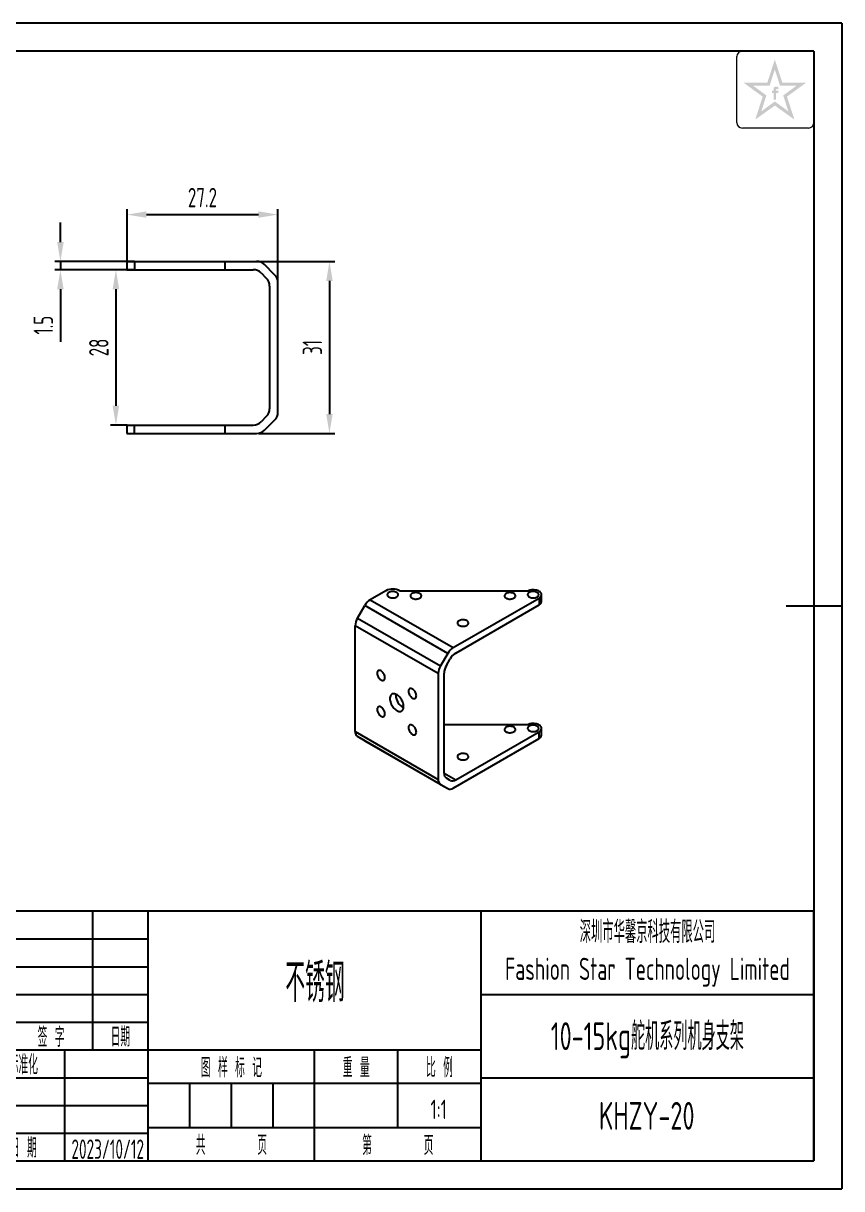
# Model space of a CAD drawing. Header units: inches. Extents: x -25 to 272, y -5 to 205.
# Drawn here: x 124.5 to 272, y -5 to 205 of the extents above; entities that cross this region are included whole.
import ezdxf
from ezdxf.enums import TextEntityAlignment as Align

# ---------------------------------------------------------------- set-up
doc = ezdxf.new("R2010")
doc.units = ezdxf.units.IN
doc.header["$MEASUREMENT"] = 0
for name, color, linetype in [('1轮廓实线层', 7, 'Continuous'), ('2细线层', 4, 'Continuous'), ('6文字层', 3, 'Continuous'), ('7标注层', 4, 'Continuous'), ('图框层', 7, 'Continuous')]:
    doc.layers.add(name, color=color, linetype=linetype)
doc.styles.add('PC_TEXTSTYLE', font='ISOCP.SHX', dxfattribs={"width": 0.707, "bigfont": 'GBCBIG.SHX'})
doc.styles.add('PC_TEXTSTYLE4', font='ISOCP.SHX', dxfattribs={"width": 0.707, "bigfont": 'GBCBIG.SHX'})
doc.dimstyles.new('GB_LINEAR', dxfattribs={"dimtxt": 3.5, "dimasz": 3.5, "dimexe": 1, "dimexo": 0, "dimgap": 1.5, "dimtad": 1, "dimdsep": 46, "dimtxsty": 'PC_TEXTSTYLE', "dimcen": 0, "dimclrd": 256, "dimclrt": 3, "dimadec": 0, "dimazin": 2, "dimtp": 0.1, "dimtm": 0.1, "dimtfac": 0.71, "dimtdec": 3, "dimtmove": 0, "dimatfit": 3, "dimfxl": 1, "dimtfill": 1, "dimarcsym": 0})

# ---------------------------------------------------------------- blocks, each defined once
blk = doc.blocks.new('ZwmFrameMain_A4^_^无分区图框^_^landscape')
at = {"layer": '1轮廓实线层'}
for p, q in [((267, 200), (0, 200)), ((267, 200), (267, 0)), ((272, 100), (262, 100)), ((0, 0), (267, 0))]:
    blk.add_line(p, q, dxfattribs=at)
at = {"layer": '2细线层'}
for p, q in [((272, 205), (-25, 205)), ((272, 205), (272, -5)), ((-25, -5), (272, -5))]:
    blk.add_line(p, q, dxfattribs=at)
blk = doc.blocks.new('ZwmFrameMain_标题栏1')
at = {"layer": '1轮廓实线层'}
for p, q in [((-180, 0), (-180, 45)), ((0, 45), (-180, 45)), ((-172, 20), (-172, 45)), ((-165, 20), (-165, 45)), ((-145, 20), (-145, 45)), ((-130, 20), (-130, 45)), ((-120, 0), (-120, 45)), ((0, 0), (0, 45)), ((-60, 30), (0, 30)), ((-180, 20), (-60, 20)), ((-165, 0), (-165, 20)), ((-150, 0), (-150, 20)), ((-135, 0), (-135, 20)), ((-60, 15), (0, 15)), ((-180, 0), (0, 0))]:
    blk.add_line(p, q, dxfattribs=at)
at = {"layer": '1轮廓实线层', "color": 7}
for p, q in [((-60, 0), (-60, 45)), ((-180, 25), (-120, 25))]:
    blk.add_line(p, q, dxfattribs=at)
at = {"layer": '2细线层'}
for p, q in [((-180, 40), (-120, 40)), ((-180, 35), (-120, 35)), ((-180, 30), (-120, 30)), ((-90, 0), (-90, 20)), ((-75, 6), (-75, 20)), ((-180, 15), (-120, 15)), ((-120, 14), (-60, 14)), ((-112.5, 6), (-112.5, 14)), ((-105, 6), (-105, 14)), ((-97.5, 6), (-97.5, 14)), ((-180, 10), (-120, 10)), ((-180, 5), (-120, 5)), ((-120, 6), (-60, 6))]:
    blk.add_line(p, q, dxfattribs=at)
at = {"layer": '6文字层', "style": 'PC_TEXTSTYLE', "width": 0.667}
for s, p in [('标记', (-176, 22.5)), ('处数', (-168.5, 22.5)), (' 更改文件号 ', (-155, 22.5)), (' 签 字 ', (-137.5, 22.5)), (' 日期 ', (-125, 22.5)), (' 设 计 ', (-172.5, 17.51)), (' 标准化 ', (-142.5, 17.51)), (' 图 样 标 记 ', (-105, 17)), (' 重 量 ', (-82.5, 17)), (' 比 例 ', (-67.5, 17)), (' 审 核 ', (-172.5, 7.5)), (' 工 艺 ', (-172.5, 2.5)), (' 日 期 ', (-142.5, 2.5)), ('共       页', (-105, 3)), ('第       页', (-75, 3))]:
    blk.add_text(s, height=3.5, dxfattribs=at).set_placement(p, align=Align.MIDDLE)
at = {"layer": '6文字层', "style": 'PC_TEXTSTYLE', "flags": 8}
for tag, height, width, p, p2 in [('企业名称', 5, 3.445461, (-54.29, 34.82), (-5.27, 34.82)), ('产品名称或材料标记', 7, 1.034456, (-113.46, 28.64), (-66.42, 28.64)), ('图样名称', 5, 3.480264, (-54.79, 19.98), (-5.27, 19.98)), ('标准化', 3.5, 1.756036, (-133.83, 15.37), (-120.75, 15.37)), ('重量', 3.5, 2.448074, (-88.46, 7.54), (-76.55, 7.54)), ('比例', 3.5, 2.367734, (-73.35, 7.54), (-61.93, 7.54)), ('图样代号', 5, 3.489916, (-54.79, 5.63), (-5.52, 5.63)), ('审核', 3.5, 2.723972, (-163.99, 5.37), (-150.63, 5.37)), ('工艺', 3.5, 2.851598, (-164.21, 0.37), (-150.89, 0.37)), ('共几页', 3.5, 0.953151, (-108.58, 1.48), (-101.56, 1.48)), ('日期', 3.5, 2.733185, (-133.83, 0.37), (-120.75, 0.37))]:
    blk.add_attdef(tag, text='', height=height, dxfattribs=dict(at, width=width)).set_placement(p, p2, align=Align.FIT)
at = {"layer": '6文字层', "style": 'PC_TEXTSTYLE', "width": 9.901758, "flags": 8}
blk.add_attdef('设计', text='', height=3.5, rotation=359.5768, dxfattribs=at).set_placement((-164.23, 15.37), (-150.37, 15.27), align=Align.FIT)
at = {"layer": '6文字层', "color": 3, "style": 'PC_TEXTSTYLE', "width": 0.96618, "flags": 8}
blk.add_attdef('第几页', text='', height=3.5, dxfattribs=at).set_placement((-78.29, 1.5), (-71.16, 1.5), align=Align.FIT)
at = {"layer": '6文字层', "color": 0, "style": 'PC_TEXTSTYLE', "width": 0.715273, "flags": 8}
blk.add_attdef('图纸张数', text='', height=3.5, dxfattribs=at).set_placement((-2.66, -3.87), (4.46, -3.87), align=Align.FIT)
blk = doc.blocks.new('*D33')
at = {"layer": '7标注层', "color": 0, "lineweight": -2}
for p, q in [((143.18, 161.79), (143.18, 171.53)), ((170.38, 158.53), (170.38, 171.53))]:
    blk.add_line(p, q, dxfattribs=at)
at = {"layer": '7标注层', "lineweight": -2}
blk.add_line((146.68, 170.53), (166.88, 170.53), dxfattribs=at)
at = {"layer": '7标注层'}
for points in [[(146.68, 171.11), (146.68, 169.95), (143.18, 170.53)], [(166.88, 169.95), (166.88, 171.11), (170.38, 170.53)]]:
    blk.add_solid(points, dxfattribs=at)
at = {"layer": 'Defpoints', "color": 0}
for p in [(170.38, 170.53), (143.18, 161.79), (170.38, 158.53)]:
    blk.add_point(p, dxfattribs=at)
at = {"layer": '7标注层', "color": 3, "insert": (156.78, 173.6), "char_height": 3.5, "attachment_point": 5, "style": 'PC_TEXTSTYLE', "bg_fill": 3, "box_fill_scale": 1.25, "bg_fill_color": 257, "bg_fill_transparency": 0}
blk.add_mtext('27.2', dxfattribs=at)
blk = doc.blocks.new('*D34')
at = {"layer": '7标注层', "color": 0, "lineweight": -2}
for p, q in [((166.55, 162.09), (180.67, 162.09)), ((166.96, 131.09), (180.67, 131.09))]:
    blk.add_line(p, q, dxfattribs=at)
at = {"layer": '7标注层', "lineweight": -2}
blk.add_line((179.67, 158.59), (179.67, 134.59), dxfattribs=at)
at = {"layer": '7标注层'}
for points in [[(180.25, 158.59), (179.09, 158.59), (179.67, 162.09)], [(179.09, 134.59), (180.25, 134.59), (179.67, 131.09)]]:
    blk.add_solid(points, dxfattribs=at)
at = {"layer": 'Defpoints', "color": 0}
for p in [(166.55, 162.09), (166.96, 131.09), (179.67, 131.09)]:
    blk.add_point(p, dxfattribs=at)
at = {"layer": '7标注层', "color": 3, "insert": (176.59, 146.59), "char_height": 3.5, "attachment_point": 5, "rotation": 90, "style": 'PC_TEXTSTYLE', "bg_fill": 3, "box_fill_scale": 1.25, "bg_fill_color": 257, "bg_fill_transparency": 0}
blk.add_mtext('31', dxfattribs=at)
blk = doc.blocks.new('*D35')
at = {"layer": '7标注层', "lineweight": -2}
for p, q in [((131.18, 165.59), (131.18, 169.09)), ((131.18, 162.09), (131.18, 160.59)), ((131.18, 157.09), (131.18, 147.62))]:
    blk.add_line(p, q, dxfattribs=at)
at = {"layer": '7标注层', "color": 0, "lineweight": -2}
for p, q in [((144.55, 162.09), (130.18, 162.09)), ((144.55, 160.59), (130.18, 160.59))]:
    blk.add_line(p, q, dxfattribs=at)
at = {"layer": '7标注层'}
for points in [[(130.59, 165.59), (131.76, 165.59), (131.18, 162.09)], [(131.76, 157.09), (130.59, 157.09), (131.18, 160.59)]]:
    blk.add_solid(points, dxfattribs=at)
at = {"layer": 'Defpoints', "color": 0}
for p in [(144.55, 162.09), (131.18, 160.59), (144.55, 160.59)]:
    blk.add_point(p, dxfattribs=at)
at = {"layer": '7标注层', "color": 3, "insert": (128.1, 150.61), "char_height": 3.5, "attachment_point": 5, "rotation": 90, "style": 'PC_TEXTSTYLE', "bg_fill": 3, "box_fill_scale": 1.25, "bg_fill_color": 257, "bg_fill_transparency": 0}
blk.add_mtext('1.5', dxfattribs=at)
blk = doc.blocks.new('*D52')
at = {"layer": '7标注层', "color": 0, "lineweight": -2}
for p, q in [((144.55, 160.59), (140.18, 160.59)), ((143.18, 132.59), (140.18, 132.59))]:
    blk.add_line(p, q, dxfattribs=at)
at = {"layer": '7标注层', "lineweight": -2}
blk.add_line((141.18, 157.09), (141.18, 136.09), dxfattribs=at)
at = {"layer": '7标注层'}
for points in [[(141.76, 157.09), (140.59, 157.09), (141.18, 160.59)], [(140.59, 136.09), (141.76, 136.09), (141.18, 132.59)]]:
    blk.add_solid(points, dxfattribs=at)
at = {"layer": 'Defpoints', "color": 0}
for p in [(144.55, 160.59), (141.18, 132.59), (143.18, 132.59)]:
    blk.add_point(p, dxfattribs=at)
at = {"layer": '7标注层', "color": 3, "insert": (138.1, 146.59), "char_height": 3.5, "attachment_point": 5, "rotation": 90, "style": 'PC_TEXTSTYLE', "bg_fill": 3, "box_fill_scale": 1.25, "bg_fill_color": 257, "bg_fill_transparency": 0}
blk.add_mtext('28', dxfattribs=at)

msp = doc.modelspace()

# ---------------------------------------------------------------- hatches: boundary and pattern name
at = {"layer": '6文字层', "lineweight": 5}
h = msp.add_hatch(color=2, dxfattribs=at)
edge = h.paths.add_edge_path(flags=0)
edge.add_line((260.172, 192.419), (260.567, 192.419))
edge.add_line((260.567, 192.419), (260.567, 192.845))
edge.add_line((260.567, 192.845), (260.176, 192.845))
edge.add_line((260.176, 192.845), (260.176, 193.053))
edge.add_spline(control_points=[(260.176, 193.053), (260.176, 193.078), (260.175, 193.174), (260.364, 193.144), (260.482, 193.127), (260.549, 193.11), (260.577, 193.102)], knot_values=[0, 0, 0, 0, 1.4943482, 5.8188355, 8.4876202, 10.3632598, 10.3632598, 10.3632598, 10.3632598], degree=3, periodic=0)
edge.add_line((260.577, 193.102), (260.577, 193.539))
edge.add_spline(control_points=[(260.577, 193.539), (260.505, 193.556), (260.332, 193.597), (260.084, 193.618), (259.855, 193.514), (259.739, 193.37), (259.72, 193.26), (259.714, 193.229)], knot_values=[0, 0, 0, 0, 4.9341397, 11.9452686, 16.0265909, 21.3569295, 23.4510995, 23.4510995, 23.4510995, 23.4510995], degree=3, periodic=0)
edge.add_line((259.714, 193.229), (259.714, 192.845))
edge.add_line((259.714, 192.845), (259.428, 192.845))
edge.add_line((259.428, 192.845), (259.428, 192.419))
edge.add_line((259.428, 192.419), (259.717, 192.419))
edge.add_line((259.717, 192.419), (259.717, 191.229))
edge.add_line((259.717, 191.229), (260.172, 191.229))
edge.add_line((260.172, 191.229), (260.172, 192.419))
h.paths.add_polyline_path([(265.628, 194.333), (261.288, 194.333), (259.948, 198.473), (258.608, 194.333), (254.268, 194.333), (257.762, 191.785), (256.422, 187.656), (259.948, 190.181), (263.474, 187.656), (262.134, 191.785)])
h.paths.add_polyline_path([(261.461, 191.997), (262.394, 189.124), (259.948, 190.914), (257.502, 189.124), (258.434, 191.997), (255.981, 193.786), (259.012, 193.786), (259.948, 196.673), (260.883, 193.786), (263.915, 193.786)], flags=16)

# ---------------------------------------------------------------- linework, layer by layer
at = {"color": 7, "linetype": 'Continuous', "lineweight": 25}
for p, q in [((143.176, 132.594), (143.176, 131.094)), ((143.176, 132.594), (144.549, 132.594)), ((144.549, 131.094), (144.549, 132.594)), ((160.826, 132.594), (160.826, 131.094)), ((160.826, 132.594), (162.576, 132.594)), ((143.176, 131.094), (144.549, 131.094)), ((143.176, 131.094), (144.549, 131.094)), ((144.549, 131.094), (160.826, 131.094)), ((160.826, 131.094), (162.576, 131.094)), ((189.84, 102.751), (187.031, 101.13)), ((215.424, 102.698), (192.399, 102.698)), ((201.987, 92.496), (217.452, 101.424)), ((217.892, 100.812), (217.892, 102.036)), ((184.739, 97.835), (186.031, 100.074)), ((202.426, 91.525), (217.452, 100.199)), ((184.324, 77.38), (184.324, 96.441)), ((200.987, 91.44), (199.694, 89.201)), ((200.755, 89.306), (201.426, 90.469)), ((199.28, 87.807), (199.28, 68.747)), ((200.34, 69.866), (200.34, 87.912)), ((215.424, 78.61), (200.34, 78.61)), ((217.892, 76.724), (217.892, 77.948)), ((186.031, 75.718), (184.739, 76.464)), ((186.031, 75.718), (200.987, 67.084)), ((201.987, 67.183), (217.452, 76.111)), ((202.426, 68.662), (217.452, 77.336)), ((199.694, 67.831), (200.987, 67.084)), ((201.426, 68.563), (200.755, 68.951))]:
    msp.add_line(p, q, dxfattribs=at)
at = {"color": 1, "linetype": 'Continuous', "lineweight": 25}
for p, q in [((187.031, 101.13), (201.987, 92.496)), ((217.452, 101.424), (217.452, 100.199)), ((200.987, 91.44), (186.031, 100.074)), ((184.739, 97.835), (199.694, 89.201)), ((199.28, 87.807), (184.324, 96.441)), ((184.324, 77.38), (199.28, 68.747)), ((199.694, 67.831), (184.739, 76.464)), ((217.452, 76.111), (217.452, 77.336)), ((200.34, 69.866), (202.426, 68.662))]:
    msp.add_line(p, q, dxfattribs=at)
at = {"color": 7, "linetype": 'Continuous', "lineweight": 25, "flags": 128}
for points in [[(217.452, 101.424), (217.589, 101.515), (217.703, 101.616), (217.791, 101.724), (217.852, 101.839), (217.885, 101.958), (217.89, 102.078), (217.865, 102.198), (217.813, 102.314), (217.732, 102.425), (217.626, 102.528), (217.496, 102.622), (217.345, 102.705), (217.175, 102.775), (216.991, 102.83), (216.794, 102.871), (216.59, 102.895), (216.383, 102.902), (216.175, 102.893), (215.971, 102.868), (215.776, 102.826), (215.592, 102.769), (215.424, 102.698)], [(190.37, 102.445), (190.261, 102.37), (190.175, 102.285), (190.115, 102.194), (190.083, 102.098), (190.079, 102), (190.104, 101.903), (190.157, 101.81), (190.237, 101.723), (190.341, 101.646), (190.466, 101.58), (190.608, 101.527), (190.764, 101.488), (190.929, 101.466), (191.098, 101.459), (191.267, 101.47), (191.43, 101.496), (191.583, 101.539), (191.722, 101.595), (191.842, 101.664), (191.94, 101.744), (192.013, 101.833), (192.059, 101.927), (192.077, 102.024), (192.066, 102.122), (192.027, 102.217), (191.96, 102.307), (191.868, 102.389), (191.754, 102.462), (191.619, 102.521), (191.47, 102.567), (191.309, 102.598), (191.141, 102.613), (190.971, 102.61), (190.805, 102.592), (190.646, 102.557), (190.5, 102.508), (190.37, 102.445)], [(194.542, 102.241), (194.433, 102.166), (194.347, 102.081), (194.287, 101.99), (194.255, 101.893), (194.251, 101.796), (194.276, 101.699), (194.329, 101.606), (194.409, 101.519), (194.513, 101.442), (194.638, 101.376), (194.78, 101.322), (194.936, 101.284), (195.101, 101.261), (195.27, 101.255), (195.439, 101.266), (195.602, 101.292), (195.755, 101.334), (195.894, 101.391), (196.014, 101.46), (196.112, 101.54), (196.185, 101.629), (196.231, 101.723), (196.249, 101.82), (196.238, 101.918), (196.199, 102.013), (196.132, 102.103), (196.04, 102.185), (195.926, 102.257), (195.791, 102.317), (195.642, 102.363), (195.481, 102.394), (195.313, 102.408), (195.143, 102.406), (194.977, 102.388), (194.818, 102.353), (194.672, 102.304), (194.542, 102.241)], [(211.513, 102.241), (211.403, 102.166), (211.317, 102.081), (211.258, 101.99), (211.225, 101.893), (211.222, 101.796), (211.247, 101.699), (211.3, 101.606), (211.379, 101.519), (211.483, 101.442), (211.608, 101.376), (211.751, 101.322), (211.907, 101.284), (212.072, 101.261), (212.241, 101.255), (212.41, 101.266), (212.573, 101.292), (212.726, 101.334), (212.864, 101.391), (212.984, 101.46), (213.082, 101.54), (213.155, 101.629), (213.202, 101.723), (213.219, 101.82), (213.209, 101.918), (213.169, 102.013), (213.103, 102.103), (213.011, 102.185), (212.896, 102.257), (212.762, 102.317), (212.612, 102.363), (212.451, 102.394), (212.283, 102.408), (212.114, 102.406), (211.947, 102.388), (211.789, 102.353), (211.642, 102.304), (211.513, 102.241)], [(215.685, 102.445), (215.575, 102.37), (215.489, 102.285), (215.429, 102.194), (215.397, 102.098), (215.394, 102), (215.419, 101.903), (215.472, 101.81), (215.551, 101.723), (215.655, 101.646), (215.78, 101.58), (215.923, 101.527), (216.079, 101.488), (216.244, 101.466), (216.413, 101.459), (216.582, 101.47), (216.745, 101.496), (216.898, 101.539), (217.036, 101.595), (217.156, 101.664), (217.254, 101.744), (217.327, 101.833), (217.373, 101.927), (217.391, 102.024), (217.381, 102.122), (217.341, 102.217), (217.275, 102.307), (217.183, 102.389), (217.068, 102.462), (216.934, 102.521), (216.784, 102.567), (216.623, 102.598), (216.455, 102.613), (216.286, 102.61), (216.119, 102.592), (215.96, 102.557), (215.814, 102.508), (215.685, 102.445)], [(203.027, 97.342), (202.918, 97.267), (202.832, 97.183), (202.772, 97.091), (202.74, 96.995), (202.736, 96.897), (202.762, 96.8), (202.815, 96.707), (202.894, 96.621), (202.998, 96.543), (203.123, 96.477), (203.265, 96.424), (203.421, 96.386), (203.586, 96.363), (203.756, 96.357), (203.924, 96.367), (204.087, 96.394), (204.241, 96.436), (204.379, 96.493), (204.499, 96.562), (204.597, 96.642), (204.67, 96.73), (204.716, 96.824), (204.734, 96.922), (204.723, 97.019), (204.684, 97.115), (204.618, 97.205), (204.526, 97.287), (204.411, 97.359), (204.277, 97.419), (204.127, 97.465), (203.966, 97.496), (203.798, 97.51), (203.628, 97.508), (203.462, 97.489), (203.303, 97.455), (203.157, 97.405), (203.027, 97.342)], [(189.681, 87.084), (189.671, 87.228), (189.64, 87.38), (189.591, 87.534), (189.524, 87.688), (189.441, 87.836), (189.344, 87.974), (189.237, 88.098), (189.123, 88.205), (189.004, 88.291), (188.884, 88.354), (188.767, 88.393), (188.655, 88.406), (188.553, 88.392), (188.463, 88.352), (188.388, 88.288), (188.329, 88.201), (188.289, 88.093), (188.269, 87.969), (188.269, 87.83), (188.289, 87.682), (188.329, 87.528), (188.388, 87.374), (188.463, 87.222), (188.553, 87.079), (188.655, 86.947), (188.767, 86.831), (188.884, 86.735), (189.004, 86.66), (189.123, 86.608), (189.237, 86.583), (189.344, 86.583), (189.441, 86.61), (189.524, 86.662), (189.591, 86.738), (189.64, 86.836), (189.671, 86.952), (189.681, 87.084)], [(193.039, 81.879), (193.03, 82.064), (193.001, 82.257), (192.953, 82.455), (192.886, 82.656), (192.803, 82.856), (192.704, 83.051), (192.591, 83.239), (192.465, 83.417), (192.329, 83.582), (192.184, 83.732), (192.034, 83.863), (191.88, 83.975), (191.724, 84.065), (191.57, 84.131), (191.42, 84.173), (191.275, 84.191), (191.139, 84.183), (191.013, 84.15), (190.9, 84.093), (190.801, 84.012), (190.718, 83.908), (190.651, 83.784), (190.603, 83.641), (190.574, 83.481), (190.565, 83.308), (190.574, 83.123), (190.603, 82.93), (190.651, 82.732), (190.718, 82.531), (190.801, 82.332), (190.9, 82.136), (191.013, 81.948), (191.139, 81.77), (191.275, 81.605), (191.42, 81.455), (191.57, 81.324), (191.724, 81.212), (191.88, 81.123), (192.034, 81.056), (192.184, 81.014), (192.329, 80.997), (192.465, 81.004), (192.591, 81.037), (192.704, 81.095), (192.803, 81.176), (192.886, 81.279), (192.953, 81.403), (193.001, 81.546), (193.03, 81.706), (193.039, 81.879)], [(191.625, 83.92), (191.635, 84.094), (191.636, 84.105)], [(195.338, 83.819), (195.327, 83.963), (195.297, 84.114), (195.248, 84.269), (195.181, 84.422), (195.098, 84.57), (195.001, 84.708), (194.894, 84.832), (194.779, 84.939), (194.66, 85.025), (194.541, 85.089), (194.423, 85.127), (194.312, 85.14), (194.21, 85.126), (194.12, 85.087), (194.045, 85.022), (193.986, 84.935), (193.946, 84.828), (193.926, 84.703), (193.926, 84.564), (193.946, 84.416), (193.986, 84.263), (194.045, 84.108), (194.12, 83.957), (194.21, 83.813), (194.312, 83.682), (194.423, 83.566), (194.541, 83.469), (194.66, 83.394), (194.779, 83.343), (194.894, 83.317), (195.001, 83.318), (195.098, 83.344), (195.181, 83.396), (195.248, 83.472), (195.297, 83.57), (195.327, 83.687), (195.338, 83.819)], [(189.681, 80.552), (189.671, 80.696), (189.64, 80.847), (189.591, 81.002), (189.524, 81.156), (189.441, 81.304), (189.344, 81.442), (189.237, 81.566), (189.123, 81.673), (189.004, 81.759), (188.884, 81.822), (188.767, 81.861), (188.655, 81.873), (188.553, 81.86), (188.463, 81.82), (188.388, 81.756), (188.329, 81.669), (188.289, 81.561), (188.269, 81.436), (188.269, 81.298), (188.289, 81.15), (188.329, 80.996), (188.388, 80.841), (188.463, 80.69), (188.553, 80.547), (188.655, 80.415), (188.767, 80.299), (188.884, 80.202), (189.004, 80.127), (189.123, 80.076), (189.237, 80.05), (189.344, 80.051), (189.441, 80.078), (189.524, 80.13), (189.591, 80.206), (189.64, 80.303), (189.671, 80.42), (189.681, 80.552)], [(195.338, 77.286), (195.327, 77.43), (195.297, 77.582), (195.248, 77.737), (195.181, 77.89), (195.098, 78.038), (195.001, 78.176), (194.894, 78.3), (194.779, 78.407), (194.66, 78.493), (194.541, 78.556), (194.423, 78.595), (194.312, 78.608), (194.21, 78.594), (194.12, 78.554), (194.045, 78.49), (193.986, 78.403), (193.946, 78.295), (193.926, 78.171), (193.926, 78.032), (193.946, 77.884), (193.986, 77.73), (194.045, 77.576), (194.12, 77.424), (194.21, 77.281), (194.312, 77.149), (194.423, 77.033), (194.541, 76.937), (194.66, 76.862), (194.779, 76.81), (194.894, 76.785), (195.001, 76.785), (195.098, 76.812), (195.181, 76.864), (195.248, 76.94), (195.297, 77.038), (195.327, 77.154), (195.338, 77.286)], [(211.513, 78.153), (211.403, 78.078), (211.317, 77.993), (211.258, 77.902), (211.225, 77.806), (211.222, 77.708), (211.247, 77.611), (211.3, 77.518), (211.379, 77.431), (211.483, 77.354), (211.608, 77.288), (211.751, 77.235), (211.907, 77.196), (212.072, 77.173), (212.241, 77.167), (212.41, 77.178), (212.573, 77.204), (212.726, 77.246), (212.864, 77.303), (212.984, 77.372), (213.082, 77.452), (213.155, 77.541), (213.202, 77.635), (213.219, 77.732), (213.209, 77.83), (213.169, 77.925), (213.103, 78.015), (213.011, 78.097), (212.896, 78.17), (212.762, 78.229), (212.612, 78.275), (212.451, 78.306), (212.283, 78.32), (212.114, 78.318), (211.947, 78.3), (211.789, 78.265), (211.642, 78.216), (211.513, 78.153)], [(215.685, 78.357), (215.575, 78.282), (215.489, 78.197), (215.429, 78.106), (215.397, 78.01), (215.394, 77.912), (215.419, 77.815), (215.472, 77.722), (215.551, 77.635), (215.655, 77.558), (215.78, 77.492), (215.923, 77.439), (216.079, 77.4), (216.244, 77.378), (216.413, 77.371), (216.582, 77.382), (216.745, 77.408), (216.898, 77.451), (217.036, 77.507), (217.156, 77.576), (217.254, 77.656), (217.327, 77.745), (217.373, 77.839), (217.391, 77.936), (217.381, 78.034), (217.341, 78.129), (217.275, 78.219), (217.183, 78.302), (217.068, 78.374), (216.934, 78.434), (216.784, 78.479), (216.623, 78.51), (216.455, 78.525), (216.286, 78.523), (216.119, 78.504), (215.96, 78.469), (215.814, 78.42), (215.685, 78.357)], [(217.452, 77.336), (217.589, 77.427), (217.703, 77.528), (217.791, 77.637), (217.852, 77.751), (217.885, 77.87), (217.89, 77.99), (217.865, 78.11), (217.813, 78.226), (217.732, 78.337), (217.626, 78.44), (217.496, 78.534), (217.345, 78.617), (217.175, 78.687), (216.991, 78.742), (216.794, 78.783), (216.59, 78.807), (216.383, 78.814), (216.175, 78.805), (215.971, 78.78), (215.776, 78.738), (215.592, 78.681), (215.424, 78.61)], [(203.027, 73.254), (202.918, 73.179), (202.832, 73.095), (202.772, 73.003), (202.74, 72.907), (202.736, 72.809), (202.762, 72.712), (202.815, 72.619), (202.894, 72.533), (202.998, 72.455), (203.123, 72.389), (203.265, 72.336), (203.421, 72.298), (203.586, 72.275), (203.756, 72.269), (203.924, 72.279), (204.087, 72.306), (204.241, 72.348), (204.379, 72.405), (204.499, 72.474), (204.597, 72.554), (204.67, 72.642), (204.716, 72.736), (204.734, 72.834), (204.723, 72.931), (204.684, 73.027), (204.618, 73.117), (204.526, 73.199), (204.411, 73.271), (204.277, 73.331), (204.127, 73.377), (203.966, 73.408), (203.798, 73.422), (203.628, 73.42), (203.462, 73.401), (203.303, 73.367), (203.157, 73.317), (203.027, 73.254)]]:
    msp.add_lwpolyline(points, dxfattribs=at)
at = {"color": 7, "linetype": 'Continuous', "lineweight": 25}
for centre, radius, start, end in [((191.072, 100.404), 2.65, 59.94236, 117.70637), ((188.558, 98.682), 2.885, 121.95467, 151.14439), ((217.144, 100.884), 0.751, 294.21381, 354.46605), ((187.208, 96.342), 2.886, 148.85627, 178.0435), ((203.514, 90.048), 2.885, 121.95467, 151.14439), ((203.953, 89.077), 2.885, 121.95467, 151.14439), ((202.164, 87.709), 2.886, 148.85627, 178.0435), ((203.224, 87.814), 2.886, 148.85627, 178.0435), ((194.223, 84.002), 2.599, 181.80918, 242.6362), ((185.326, 77.282), 1.006, 174.37962, 234.30196), ((217.144, 76.796), 0.751, 294.21381, 354.46605), ((201.342, 69.768), 1.006, 174.37962, 234.30196), ((200.281, 68.648), 1.006, 174.37962, 234.30196), ((201.84, 69.479), 1.006, 245.68605, 305.61817), ((201.401, 68.001), 1.006, 245.68605, 305.61817)]:
    msp.add_arc(centre, radius, start, end, dxfattribs=at)
at = {"layer": '6文字层', "color": 212, "lineweight": 5}
for p, q in [((254.107, 200), (267, 200)), ((267, 200), (267, 187.117)), ((253.11, 187.117), (253.11, 199.003)), ((266.003, 186.12), (254.107, 186.12))]:
    msp.add_line(p, q, dxfattribs=at)
for centre, start, end in [((254.107, 199.003), 90, 180), ((254.107, 187.117), 180, 270), ((266.003, 187.117), 270, 0)]:
    msp.add_arc(centre, 0.997, start, end, dxfattribs=at)

# ---------------------------------------------------------------- block references
at = {"layer": '图框层'}
msp.add_blockref('ZwmFrameMain_A4^_^无分区图框^_^landscape', (0, 0), dxfattribs=at)
ref = msp.add_blockref('ZwmFrameMain_标题栏1', (267, 0), dxfattribs=at)
ref.add_attrib('产品名称或材料标记', '不锈钢', dxfattribs={"layer": '6文字层', "height": 7, "style": 'PC_TEXTSTYLE', "width": 0.707}).set_placement((177.058, 28.635), align=Align.CENTER)
ref.add_attrib('设计', 'Kerry', (102.771, 15.372), dxfattribs={"layer": '6文字层', "height": 3.5, "rotation": 359.57685, "style": 'PC_TEXTSTYLE', "width": 0.707})
ref.add_attrib('日期', '2023/10/12', dxfattribs={"layer": '6文字层', "height": 3.5, "style": 'PC_TEXTSTYLE', "width": 0.57952}).set_placement((133.165, 0.371), (146.248, 0.371), align=Align.FIT)
ref.add_attrib('图样名称', '10-15kg舵机系列机身支架', dxfattribs={"layer": '6文字层', "height": 5, "style": 'PC_TEXTSTYLE', "width": 0.707}).set_placement((236.973, 19.978), align=Align.CENTER)
ref.add_attrib('图样代号', 'KHZY-20', dxfattribs={"layer": '6文字层', "height": 5, "style": 'PC_TEXTSTYLE', "width": 0.707}).set_placement((236.85, 5.63), align=Align.CENTER)
ref.add_attrib('比例', '1:1', dxfattribs={"layer": '6文字层', "height": 3.5, "style": 'PC_TEXTSTYLE', "width": 0.707}).set_placement((199.359, 7.542), align=Align.CENTER)

# ---------------------------------------------------------------- texts
at = {"layer": '6文字层', "insert": (237, 37.341), "char_height": 4, "width": 60, "attachment_point": 5, "style": 'PC_TEXTSTYLE4'}
msp.add_mtext('深圳市华馨京科技有限公司\\P\\pxsm1,qc;Fashion Star Technology Limited', dxfattribs=at)

# ---------------------------------------------------------------- next in the draw order: dimensions: what is measured, and where the dimension line sits
at = {"layer": '7标注层'}
dim = msp.add_linear_dim(base=(170.376, 170.53), p1=(143.176, 161.794), p2=(170.376, 158.53), dimstyle='GB_LINEAR', override={"dimscale": 1, "dimgap": 1.5, "dimtad": 1, "dimjust": 0, "dimdec": 2, "dimlfac": 1, "dimse1": 0, "dimse2": 0, "dimsd1": 0, "dimsd2": 0, "dimclrd": 256, "dimclre": 0, "dimtofl": 1, "dimtvp": 0.1}, dxfattribs=at)
dim.commit()
dim.dimension.update_dxf_attribs({"geometry": '*D33', "text_midpoint": (156.776, 173.605)})

# ---------------------------------------------------------------- next in the draw order: linework, layer by layer
at = {"color": 7, "linetype": 'Continuous', "lineweight": 25}
for p, q in [((160.826, 162.094), (160.826, 160.594)), ((160.826, 162.094), (162.576, 162.094)), ((160.826, 160.594), (162.576, 160.594))]:
    msp.add_line(p, q, dxfattribs=at)

# ---------------------------------------------------------------- next in the draw order: dimensions: what is measured, and where the dimension line sits
at = {"layer": '7标注层'}
for base, p1, p2, picture, middle in [((131.176, 160.594), (144.549, 162.094), (144.549, 160.594), '*D35', (128.101, 150.609)), ((179.669, 131.094), (166.548, 162.094), (166.962, 131.094), '*D34', (176.594, 146.594))]:
    dim = msp.add_linear_dim(base=base, p1=p1, p2=p2, angle=90, dimstyle='GB_LINEAR', override={"dimscale": 1, "dimgap": 1.5, "dimtad": 1, "dimjust": 0, "dimdec": 2, "dimlfac": 1, "dimse1": 0, "dimse2": 0, "dimsd1": 0, "dimsd2": 0, "dimclrd": 256, "dimclre": 0, "dimtofl": 1, "dimtvp": 0.1}, dxfattribs=at)
    dim.commit()
    dim.dimension.update_dxf_attribs({"geometry": picture, "text_midpoint": middle})

# ---------------------------------------------------------------- next in the draw order: linework, layer by layer
at = {"color": 7, "linetype": 'Continuous', "lineweight": 25}
for p, q in [((143.176, 162.094), (144.549, 162.094)), ((144.549, 162.094), (160.826, 162.094)), ((162.576, 162.094), (166.548, 162.094)), ((162.576, 160.594), (165.926, 160.594)), ((167.341, 160.008), (168.29, 159.058)), ((169.79, 159.68), (167.962, 161.508)), ((168.876, 157.644), (168.876, 135.544)), ((170.376, 134.922), (170.376, 158.265)), ((162.576, 132.594), (165.926, 132.594)), ((168.29, 134.129), (167.341, 133.18)), ((167.962, 131.68), (169.79, 133.508)), ((162.576, 131.094), (166.548, 131.094))]:
    msp.add_line(p, q, dxfattribs=at)
for centre, start, end in [((166.548, 160.094), 45, 90), ((165.926, 158.594), 45, 90), ((168.376, 158.265), 0, 45), ((166.876, 157.644), 0, 45), ((166.876, 135.544), 315, 0), ((168.376, 134.922), 315, 0), ((165.926, 134.594), 270, 315), ((166.548, 133.094), 270, 315)]:
    msp.add_arc(centre, 2, start, end, dxfattribs=at)

# ---------------------------------------------------------------- next in the draw order: dimensions: what is measured, and where the dimension line sits
at = {"layer": '7标注层'}
dim = msp.add_linear_dim(base=(141.176, 132.594), p1=(144.549, 160.594), p2=(143.176, 132.594), angle=90, dimstyle='GB_LINEAR', override={"dimscale": 1, "dimgap": 1.5, "dimtad": 1, "dimjust": 0, "dimdec": 2, "dimlfac": 1, "dimse1": 0, "dimse2": 0, "dimsd1": 0, "dimsd2": 0, "dimclrd": 256, "dimclre": 0, "dimtofl": 1, "dimtvp": 0.1}, dxfattribs=at)
dim.commit()
dim.dimension.update_dxf_attribs({"geometry": '*D52', "text_midpoint": (138.101, 146.594)})

# ---------------------------------------------------------------- next in the draw order: linework, layer by layer
at = {"color": 7, "linetype": 'Continuous', "lineweight": 25}
for p, q in [((143.176, 162.094), (143.176, 160.594)), ((144.549, 162.094), (144.549, 160.594)), ((143.176, 160.594), (144.549, 160.594)), ((144.549, 160.594), (160.826, 160.594)), ((143.176, 132.594), (143.176, 131.094)), ((143.176, 132.594), (144.549, 132.594)), ((144.549, 131.094), (144.549, 132.594)), ((144.549, 132.594), (160.826, 132.594))]:
    msp.add_line(p, q, dxfattribs=at)

doc.saveas('drawing.dxf')
